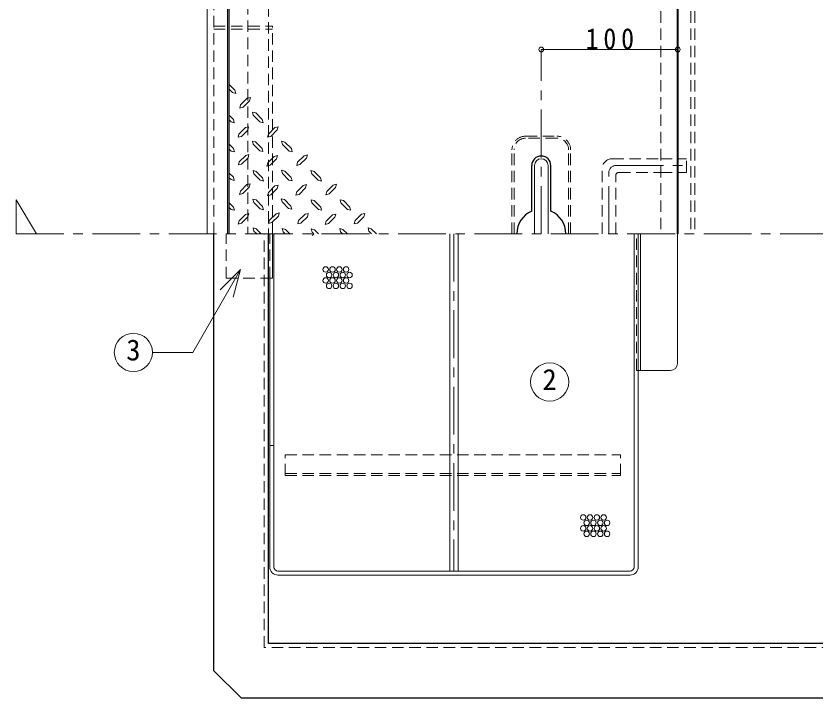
# Model space of a CAD drawing. Units: millimetres at full size, sheet at 1:7; details may follow other scales. Extents: x -1487 to 1348, y -983 to 984.
# Drawn here: x -815 to -229, y 159 to 658 of the extents above; entities that cross this region are included whole.
import ezdxf
from ezdxf.enums import TextEntityAlignment as Align

# ---------------------------------------------------------------- set-up
doc = ezdxf.new("R2010")
doc.units = ezdxf.units.MM
doc.header["$LTSCALE"] = 7
doc.header["$PDMODE"] = 32
doc.header["$PDSIZE"] = 3.5
doc.linetypes.add('CHAIN1', pattern=[8, 5, -1, 1, -1])
doc.linetypes.add('DASHED1', pattern=[1.8, 1.2, -0.6])
doc.layers.add('0-A', color=4, linetype='Continuous', lineweight=9)
doc.styles.add('ＭＳ ゴシック', font='')
doc.styles.get('ＭＳ ゴシック').set_extended_font_data('MS Gothic')

msp = doc.modelspace()

# ---------------------------------------------------------------- linework, layer by layer
at = {"layer": '0-A', "color": 7, "lineweight": 18}
for p, q in [((-674.857, 843.513), (-674.857, 498.513)), ((-434.857, 498.513), (-434.857, 548.513)), ((-424.857, 498.513), (-424.857, 548.513)), ((-626.857, 466.013), (-626.857, 498.513)), ((-496.846, 498.513), (-496.846, 251.513)), ((-490.846, 498.513), (-490.846, 251.513)), ((-361.846, 254.513), (-361.846, 498.513)), ((-358.846, 254.513), (-358.846, 498.513)), ((-357.137, 398.513), (-357.137, 498.513)), ((-650.275, 472.368), (-685.331, 411.649)), ((-650.275, 472.368), (-665.124, 457.519)), ((-650.275, 472.368), (-655.71, 452.084)), ((-629.857, 466.013), (-626.857, 466.013)), ((-685.331, 411.649), (-714.815, 411.649)), ((-357.137, 398.513), (-358.846, 398.513)), ((-628.846, 254.513), (-628.846, 343.513)), ((-628.846, 343.513), (-625.846, 343.513)), ((-625.846, 254.513), (-625.846, 343.513)), ((-364.846, 251.513), (-622.846, 251.513)), ((-622.846, 248.513), (-364.846, 248.513))]:
    msp.add_line(p, q, dxfattribs=at)
at = {"layer": '0-A', "color": 1, "lineweight": 40}
msp.add_line((-329.857, 498.513), (-329.857, 827.513), dxfattribs=at)
at = {"layer": '0-A', "linetype": 'DASHED1'}
for p, q in [((-669.857, 498.513), (-669.857, 818.513)), ((-320.357, 787.513), (-320.357, 498.513)), ((-644.857, 667.448), (-644.857, 498.513)), ((-629.857, 666.2), (-629.857, 498.513)), ((-669.857, 650.513), (-626.857, 650.513)), ((-669.857, 648.513), (-626.857, 648.513)), ((-626.857, 498.513), (-626.857, 650.513)), ((-342.357, 553.513), (-323.357, 553.513)), ((-660.857, 466.013), (-660.857, 498.513)), ((-628.846, 466.013), (-628.846, 498.513)), ((-360.137, 398.513), (-360.137, 498.513)), ((-660.857, 466.013), (-629.857, 466.013)), ((-358.846, 398.513), (-360.137, 398.513)), ((-617.554, 336.513), (-371.846, 336.513)), ((-617.554, 321.513), (-617.554, 336.513)), ((-371.846, 321.513), (-371.846, 336.513)), ((-617.554, 323.013), (-371.846, 323.013)), ((-617.554, 321.513), (-371.846, 321.513))]:
    msp.add_line(p, q, dxfattribs=at)
at = {"layer": '0-A', "color": 7, "linetype": 'DASHED1', "lineweight": 18}
for p, q in [((-342.357, 787.513), (-342.357, 498.513)), ((-317.357, 787.513), (-317.357, 498.513)), ((-441.357, 570.013), (-418.357, 570.013)), ((-418.357, 568.513), (-441.357, 568.513)), ((-451.357, 498.513), (-451.357, 560.013)), ((-449.857, 498.513), (-449.857, 560.013)), ((-409.857, 498.513), (-409.857, 560.013)), ((-408.357, 498.513), (-408.357, 560.013)), ((-377.857, 553.513), (-342.357, 553.513)), ((-385.357, 498.513), (-385.357, 546.013)), ((-375.357, 498.513), (-375.357, 541.013)), ((-372.857, 543.513), (-342.357, 543.513)), ((-632.857, 195.513), (-632.857, 498.513)), ((-26.857, 195.513), (-632.857, 195.513))]:
    msp.add_line(p, q, dxfattribs=at)
at = {"layer": '0-A', "color": 5, "lineweight": 25}
for p, q in [((-658.857, 669.164), (-658.857, 498.513)), ((-436.857, 515.096), (-436.857, 548.513)), ((-422.857, 515.096), (-422.857, 548.513)), ((-669.857, 178.513), (-669.857, 498.513)), ((-629.857, 198.513), (-629.857, 498.513)), ((-29.857, 198.513), (-629.857, 198.513)), ((-649.857, 158.513), (-669.857, 178.513)), ((-649.857, 158.513), (-9.857, 158.513))]:
    msp.add_line(p, q, dxfattribs=at)
at = {"layer": '0-A', "linetype": 'CHAIN1'}
for p, q in [((-429.857, 498.513), (-429.857, 633.513)), ((-375.357, 548.513), (-323.357, 548.513)), ((-380.357, 498.513), (-380.357, 543.513)), ((-799.857, 498.513), (-814.857, 523.513)), ((-814.857, 523.513), (-814.857, 498.513)), ((-814.857, 498.513), (330.143, 498.513)), ((-493.846, 498.513), (-493.846, 251.513))]:
    msp.add_line(p, q, dxfattribs=at)
at = {"layer": '0-A'}
for p, q in [((-429.857, 633.513), (-329.857, 633.513)), ((-658.857, 608.233), (-654.432, 603.701)), ((-658.857, 604.676), (-656.157, 601.976)), ((-645.432, 597.776), (-643.107, 598.376)), ((-643.707, 595.976), (-643.107, 598.376)), ((-650.232, 592.976), (-650.832, 590.651)), ((-645.432, 597.776), (-650.232, 592.976)), ((-643.707, 595.976), (-648.432, 591.251)), ((-650.832, 590.651), (-648.432, 591.251)), ((-640.932, 585.326), (-641.532, 587.651)), ((-639.132, 587.051), (-641.532, 587.651)), ((-639.132, 587.051), (-634.407, 582.326)), ((-658.857, 585.701), (-655.482, 582.326)), ((-640.932, 585.326), (-636.132, 580.601)), ((-646.707, 576.326), (-644.382, 576.926)), ((-644.982, 574.526), (-644.382, 576.926)), ((-625.107, 576.326), (-629.907, 571.601)), ((-623.382, 574.601), (-628.107, 569.876)), ((-625.107, 576.326), (-622.782, 577.001)), ((-623.382, 574.601), (-622.782, 577.001)), ((-644.982, 574.526), (-649.707, 569.876)), ((-629.907, 571.601), (-630.507, 569.276)), ((-630.507, 569.276), (-628.107, 569.876)), ((-658.857, 564.326), (-655.482, 560.951)), ((-639.207, 565.826), (-641.607, 566.426)), ((-640.932, 564.101), (-641.607, 566.426)), ((-640.932, 564.101), (-636.207, 559.301)), ((-639.207, 565.826), (-634.482, 561.101)), ((-619.482, 563.951), (-620.157, 566.276)), ((-617.757, 565.676), (-620.157, 566.276)), ((-619.482, 563.951), (-614.757, 559.151)), ((-617.757, 565.676), (-613.032, 560.951)), ((-658.857, 560.801), (-657.207, 559.151)), ((-657.207, 559.151), (-654.807, 558.551)), ((-654.807, 558.551), (-655.482, 560.951)), ((-636.207, 559.301), (-633.882, 558.701)), ((-633.882, 558.701), (-634.482, 561.101)), ((-614.757, 559.151), (-612.432, 558.551)), ((-612.432, 558.551), (-613.032, 560.951)), ((-646.482, 556.001), (-651.282, 551.276)), ((-644.757, 554.276), (-649.482, 549.551)), ((-646.482, 556.001), (-644.157, 556.676)), ((-644.757, 554.276), (-644.157, 556.676)), ((-625.632, 555.176), (-630.357, 550.451)), ((-623.907, 553.451), (-628.632, 548.726)), ((-625.632, 555.176), (-623.232, 555.851)), ((-623.907, 553.451), (-623.232, 555.851)), ((-602.007, 553.901), (-606.732, 549.176)), ((-603.732, 555.626), (-601.332, 556.301)), ((-602.007, 553.901), (-601.332, 556.301)), ((-630.357, 550.451), (-631.032, 548.126)), ((-631.032, 548.126), (-628.632, 548.726)), ((-658.857, 543.199), (-655.557, 540.026)), ((-658.857, 539.801), (-657.282, 538.226)), ((-654.957, 537.626), (-655.557, 540.026)), ((-640.557, 542.501), (-641.157, 544.901)), ((-638.757, 544.226), (-641.157, 544.901)), ((-640.557, 542.501), (-635.832, 537.776)), ((-638.757, 544.226), (-634.107, 539.576)), ((-633.432, 537.176), (-634.107, 539.576)), ((-619.557, 542.651), (-620.232, 545.051)), ((-617.832, 544.376), (-620.232, 545.051)), ((-619.557, 542.651), (-614.832, 537.926)), ((-617.832, 544.376), (-613.107, 539.651)), ((-612.432, 537.251), (-613.107, 539.651)), ((-596.382, 544.226), (-598.782, 544.901)), ((-598.107, 542.501), (-598.782, 544.901)), ((-598.107, 542.501), (-593.382, 537.776)), ((-596.382, 544.226), (-591.657, 539.576)), ((-590.982, 537.176), (-591.657, 539.576)), ((-657.282, 538.226), (-654.957, 537.626)), ((-645.582, 534.551), (-650.382, 529.751)), ((-645.582, 534.551), (-643.257, 535.151)), ((-643.857, 532.751), (-643.257, 535.151)), ((-635.832, 537.776), (-633.432, 537.176)), ((-625.107, 533.576), (-629.907, 528.851)), ((-625.107, 533.576), (-622.782, 534.176)), ((-623.382, 531.776), (-622.782, 534.176)), ((-614.832, 537.926), (-612.432, 537.251)), ((-604.332, 533.876), (-609.057, 529.151)), ((-604.332, 533.876), (-601.932, 534.551)), ((-602.607, 532.151), (-601.932, 534.551)), ((-593.382, 537.776), (-590.982, 537.176)), ((-582.357, 534.251), (-587.082, 529.526)), ((-582.357, 534.251), (-579.957, 534.926)), ((-580.632, 532.526), (-579.957, 534.926)), ((-650.382, 529.751), (-650.982, 527.426)), ((-650.982, 527.426), (-648.582, 528.026)), ((-643.857, 532.751), (-648.582, 528.026)), ((-629.907, 528.851), (-630.507, 526.451)), ((-623.382, 531.776), (-628.107, 527.126)), ((-602.607, 532.151), (-607.332, 527.426)), ((-580.632, 532.526), (-585.357, 527.801)), ((-638.907, 523.301), (-641.307, 523.976)), ((-640.632, 521.576), (-641.307, 523.976)), ((-638.907, 523.301), (-634.182, 518.576)), ((-630.507, 526.451), (-628.107, 527.126)), ((-619.857, 521.876), (-620.532, 524.201)), ((-618.132, 523.601), (-620.532, 524.201)), ((-619.857, 521.876), (-615.132, 517.076)), ((-618.132, 523.601), (-613.407, 518.876)), ((-598.032, 521.126), (-598.632, 523.451)), ((-596.232, 522.851), (-598.632, 523.451)), ((-596.232, 522.851), (-591.507, 518.126)), ((-576.732, 521.126), (-577.332, 523.526)), ((-574.932, 522.851), (-577.332, 523.526)), ((-574.932, 522.851), (-570.282, 518.126)), ((-658.857, 521.501), (-655.482, 518.126)), ((-658.857, 518.051), (-657.207, 516.401)), ((-657.207, 516.401), (-654.807, 515.726)), ((-654.807, 515.726), (-655.482, 518.126)), ((-640.632, 521.576), (-635.907, 516.851)), ((-635.907, 516.851), (-633.582, 516.176)), ((-633.582, 516.176), (-634.182, 518.576)), ((-615.132, 517.076), (-612.732, 516.476)), ((-612.732, 516.476), (-613.407, 518.876)), ((-598.032, 521.126), (-593.232, 516.326)), ((-593.232, 516.326), (-590.907, 515.726)), ((-590.907, 515.726), (-591.507, 518.126)), ((-576.732, 521.126), (-572.007, 516.401)), ((-572.007, 516.401), (-569.607, 515.726)), ((-569.607, 515.726), (-570.282, 518.126)), ((-646.557, 512.726), (-651.357, 508.001)), ((-644.832, 511.001), (-649.557, 506.276)), ((-646.557, 512.726), (-644.232, 513.401)), ((-644.832, 511.001), (-644.232, 513.401)), ((-624.282, 513.176), (-629.007, 508.451)), ((-622.557, 511.451), (-627.282, 506.726)), ((-624.282, 513.176), (-621.882, 513.851)), ((-622.557, 511.451), (-621.882, 513.851)), ((-602.982, 512.876), (-607.782, 508.151)), ((-601.257, 511.076), (-605.982, 506.426)), ((-602.982, 512.876), (-600.657, 513.476)), ((-601.257, 511.076), (-600.657, 513.476)), ((-582.807, 512.426), (-587.607, 507.701)), ((-581.082, 510.626), (-585.807, 505.976)), ((-582.807, 512.426), (-580.482, 513.026)), ((-581.082, 510.626), (-580.482, 513.026)), ((-561.657, 512.876), (-566.382, 508.151)), ((-559.932, 511.076), (-564.657, 506.426)), ((-561.657, 512.876), (-559.257, 513.476)), ((-559.932, 511.076), (-559.257, 513.476)), ((-651.357, 508.001), (-651.957, 505.601)), ((-651.957, 505.601), (-649.557, 506.276)), ((-607.782, 508.151), (-608.382, 505.751)), ((-608.382, 505.751), (-605.982, 506.426)), ((-587.607, 507.701), (-588.207, 505.301)), ((-588.207, 505.301), (-585.807, 505.976)), ((-566.382, 508.151), (-567.057, 505.751)), ((-567.057, 505.751), (-564.657, 506.426)), ((-640.557, 500.426), (-641.157, 502.826)), ((-638.757, 502.151), (-641.157, 502.826)), ((-640.557, 500.426), (-638.372, 498.513)), ((-638.757, 502.151), (-635.12, 498.513)), ((-625.846, 343.513), (-625.846, 498.513)), ((-619.107, 499.976), (-619.707, 502.376)), ((-617.307, 501.701), (-619.707, 502.376)), ((-619.107, 499.976), (-617.645, 498.513)), ((-617.307, 501.701), (-614.12, 498.513)), ((-596.007, 501.476), (-598.407, 502.076)), ((-597.807, 499.676), (-598.407, 502.076)), ((-597.807, 499.676), (-596.645, 498.513)), ((-597.807, 497.351), (-596.645, 498.513)), ((-596.007, 501.476), (-593.045, 498.513)), ((-575.232, 501.776), (-577.632, 502.451)), ((-577.032, 500.051), (-577.632, 502.451)), ((-577.032, 500.051), (-575.495, 498.513)), ((-575.232, 501.776), (-571.839, 498.513)), ((-554.457, 502.151), (-556.857, 502.826)), ((-556.257, 500.426), (-556.857, 502.826)), ((-556.257, 500.426), (-554.345, 498.513)), ((-554.457, 502.151), (-550.674, 498.513)), ((-330.137, 498.513), (-330.137, 403.513)), ((-628.846, 343.513), (-628.846, 466.013)), ((-357.137, 398.513), (-335.137, 398.513))]:
    msp.add_line(p, q, dxfattribs=at)
at = {"layer": '0-A', "color": 7, "lineweight": 18}
msp.add_lwpolyline([(-674.857, 843.513), (-659.857, 828.513), (-659.857, 498.513)], dxfattribs=at)
at = {"layer": '0-A'}
for points in [[(-656.157, 601.976), (-653.757, 601.301), (-654.432, 603.701)], [(-658.857, 582.251), (-657.207, 580.601), (-654.882, 579.926), (-655.482, 582.326)], [(-636.132, 580.601), (-633.807, 579.926), (-634.407, 582.326)], [(-646.707, 576.326), (-651.507, 571.601), (-652.107, 569.201), (-649.707, 569.876)], [(-651.282, 551.276), (-651.882, 548.951), (-649.482, 549.551)], [(-603.732, 555.626), (-608.457, 550.901), (-609.132, 548.576), (-606.732, 549.176)], [(-609.057, 529.151), (-609.657, 526.751), (-607.332, 527.426)], [(-587.082, 529.526), (-587.682, 527.126), (-585.357, 527.801)], [(-629.007, 508.451), (-629.682, 506.126), (-627.282, 506.726)]]:
    msp.add_lwpolyline(points, dxfattribs=at)
at = {"layer": '0-A', "linetype": 'DASHED1'}
msp.add_lwpolyline([(-342.357, 543.513), (-323.357, 543.513), (-323.357, 553.513)], dxfattribs=at)
at = {"layer": '0-A'}
for centre in [(-587.889, 472.39), (-585.389, 468.39), (-582.889, 472.39), (-580.389, 468.39), (-577.889, 472.39), (-575.389, 468.39), (-572.889, 472.39), (-570.389, 468.39), (-587.889, 464.39), (-582.889, 464.39), (-577.889, 464.39), (-572.889, 464.39), (-585.389, 460.39), (-580.389, 460.39), (-575.389, 460.39), (-570.389, 460.39), (-399.138, 290.762), (-396.638, 286.762), (-394.138, 290.762), (-391.638, 286.762), (-389.138, 290.762), (-386.638, 286.762), (-384.138, 290.762), (-381.638, 286.762), (-399.138, 282.762), (-394.138, 282.762), (-389.138, 282.762), (-384.138, 282.762), (-396.638, 278.762), (-391.638, 278.762), (-386.638, 278.762), (-381.638, 278.762)]:
    msp.add_circle(centre, 2, dxfattribs=at)
at = {"layer": '0-A', "color": 7, "lineweight": 18}
for centre in [(-728.815, 411.649), (-423.749, 390.007)]:
    msp.add_circle(centre, 14, dxfattribs=at)
at = {"layer": '0-A', "color": 7, "linetype": 'DASHED1', "lineweight": 18}
for centre, radius, start, end in [((-441.357, 560.013), 10, 90, 180), ((-418.357, 560.013), 10, 0, 90), ((-441.357, 560.013), 8.5, 90, 180), ((-418.357, 560.013), 8.5, 0, 90), ((-377.857, 546.013), 7.5, 90, 180), ((-372.857, 541.013), 2.5, 90, 180)]:
    msp.add_arc(centre, radius, start, end, dxfattribs=at)
at = {"layer": '0-A', "color": 5, "lineweight": 25}
for centre, radius, start, end in [((-429.857, 548.513), 7, 0, 180), ((-429.857, 498.513), 18, 112.88538, 180), ((-429.857, 498.513), 18, 0, 67.11462)]:
    msp.add_arc(centre, radius, start, end, dxfattribs=at)
at = {"layer": '0-A', "color": 7, "lineweight": 18}
for centre, radius, start, end in [((-429.857, 548.513), 5, 0, 180), ((-622.846, 254.513), 6, 180, 270), ((-622.846, 254.513), 3, 180, 270), ((-364.846, 254.513), 6, 270, 0), ((-364.846, 254.513), 3, 270, 0)]:
    msp.add_arc(centre, radius, start, end, dxfattribs=at)
at = {"layer": '0-A', "linetype": 'CHAIN1'}
msp.add_arc((-375.357, 543.513), 5, 90, 180, dxfattribs=at)
at = {"layer": '0-A'}
msp.add_arc((-335.137, 403.513), 5, 270, 0, dxfattribs=at)
for p in [(-429.857, 633.513), (-329.857, 633.513)]:
    msp.add_point(p, dxfattribs=at)

# ---------------------------------------------------------------- texts
at = {"layer": '0-A', "color": 7, "style": 'ＭＳ ゴシック'}
for s, p in [('3', (-734.065, 401.149)), ('2', (-428.999, 379.507))]:
    msp.add_text(s, height=15.4, dxfattribs=at).set_placement(p, align=Align.BOTTOM_LEFT)
at = {"layer": '0-A', "color": 7, "insert": (-397.357, 633.513), "char_height": 15.4, "attachment_point": 7, "style": 'ＭＳ ゴシック'}
msp.add_mtext('\\T1.38;\\W0.9;100', dxfattribs=at)

doc.saveas('drawing.dxf')
